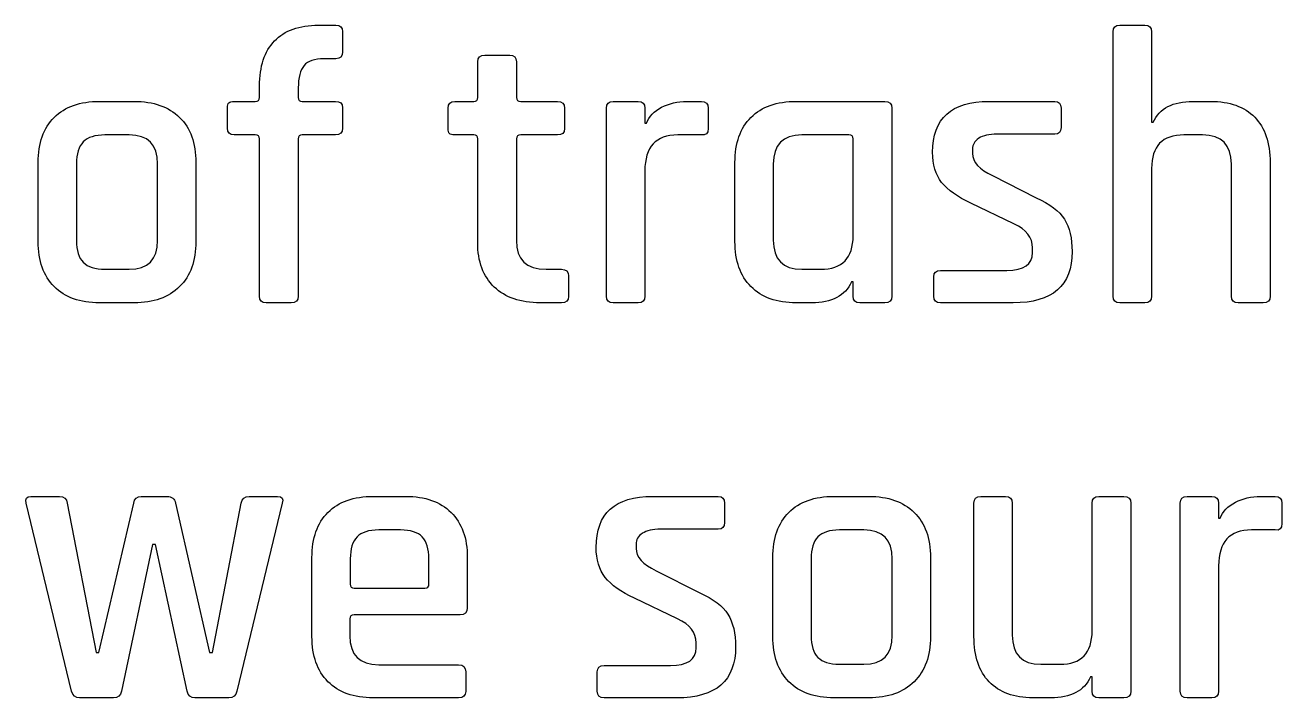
# Model space of a CAD drawing. Extents: x 23 to 195, y 64 to 143.
# Drawn here: x 158.65 to 173.23, y 64.46 to 72.27 of the extents above; entities that cross this region are included whole.
import ezdxf

# ---------------------------------------------------------------- set-up
doc = ezdxf.new("R2010")
doc.units = 0
doc.layers.add('Layer_1', color=7, linetype='CONTINUOUS')

msp = doc.modelspace()

# ---------------------------------------------------------------- linework, layer by layer
at = {"layer": 'Layer_1', "color": 7}
for points in [[(162.054283, 72.273061), (162.256072, 72.273061)], [(162.334388, 72.199683), (162.334388, 71.961206)], [(171.276882, 69.127059), (171.276882, 72.195168)], [(171.354845, 72.273132), (171.64377, 72.273132)], [(171.721734, 72.195168), (171.721734, 71.144948), (171.739726, 71.144948)], [(163.984894, 71.924552), (164.274172, 71.924552)], [(162.256072, 71.883242), (162.118841, 71.883242)], [(163.902344, 71.433838), (163.902344, 71.846588)], [(164.351783, 71.846588), (164.351783, 71.433838)], [(161.371305, 71.433803), (161.371305, 71.5668)], [(161.820744, 71.543869), (161.820744, 71.433803)], [(159.513824, 71.387977), (159.917402, 71.387977)], [(160.99983, 71.076086), (160.99983, 71.314564)], [(161.077794, 71.387942), (161.320858, 71.387942)], [(161.866605, 71.387942), (162.251838, 71.387942)], [(162.334388, 71.314564), (162.334388, 71.076086)], [(163.558386, 71.071535), (163.558386, 71.310013)], [(163.63635, 71.387977), (163.856483, 71.387977)], [(164.40223, 71.387977), (164.828739, 71.387977)], [(164.911289, 71.310013), (164.911289, 71.071535)], [(165.397487, 69.127059), (165.397487, 71.310048)], [(165.475451, 71.388012), (165.764376, 71.388012)], [(165.84234, 71.310048), (165.84234, 71.135776), (165.860332, 71.135776)], [(166.328468, 71.388012), (166.498154, 71.388012)], [(166.576118, 71.310048), (166.576118, 71.071571)], [(167.598573, 71.387977), (168.625862, 71.387977)], [(168.70806, 71.310013), (168.70806, 69.127024)], [(169.83649, 71.388012), (170.597784, 71.388012)], [(170.671162, 71.310048), (170.671162, 71.085329)], [(172.203276, 71.388012), (172.404712, 71.388012)], [(159.857782, 70.998158), (159.57803, 70.998158)], [(161.320858, 70.998122), (161.077794, 70.998122)], [(161.371305, 69.126989), (161.371305, 70.952261)], [(161.820744, 70.952261), (161.820744, 69.126989)], [(162.251838, 70.998122), (161.866605, 70.998122)], [(163.856483, 70.998158), (163.63635, 70.998158)], [(163.902344, 69.750735), (163.902344, 70.952296)], [(164.351783, 70.952296), (164.351783, 69.773666)], [(164.828739, 70.998158), (164.40223, 70.998158)], [(166.498154, 70.998193), (166.222987, 70.998193)], [(168.208173, 70.998158), (167.662779, 70.998158)], [(168.258973, 69.828699), (168.258973, 70.952296)], [(170.597784, 71.007365), (169.928565, 71.007365)], [(172.31299, 70.998193), (172.097795, 70.998193)], [(169.643873, 70.833093), (169.643873, 70.782646)], [(158.80333, 69.759908), (158.80333, 70.67713)], [(159.24783, 70.663371), (159.24783, 69.773666)], [(160.187982, 69.773666), (160.187982, 70.663371)], [(160.632835, 70.67713), (160.632835, 69.759908)], [(165.84234, 70.580857), (165.84234, 69.127059)], [(166.887726, 69.759908), (166.887726, 70.67713)], [(167.332579, 70.658785), (167.332579, 69.778252)], [(171.721734, 70.608373), (171.721734, 69.127059)], [(172.648129, 69.127059), (172.648129, 70.658821)], [(173.097568, 70.677165), (173.097568, 69.127059)], [(169.877765, 70.525823), (170.38259, 70.269001)], [(170.125415, 69.966318), (169.625529, 70.204796)], [(170.341315, 69.631532), (170.341315, 69.686565)], [(159.57803, 69.43888), (159.857782, 69.43888)], [(164.695742, 69.43888), (164.874953, 69.43888)], [(167.662779, 69.43888), (167.882912, 69.43888)], [(169.272398, 69.425157), (170.042865, 69.425157)], [(164.95715, 69.360916), (164.95715, 69.122438)], [(168.258973, 69.127024), (168.258973, 69.292124), (168.240629, 69.292124)], [(169.194787, 69.127059), (169.194787, 69.351779)], [(159.917402, 69.04906), (159.513824, 69.04906)], [(161.738194, 69.049025), (161.448916, 69.049025)], [(164.874953, 69.04906), (164.627303, 69.04906)], [(165.764376, 69.049096), (165.475451, 69.049096)], [(167.777432, 69.04906), (167.598573, 69.04906)], [(168.625862, 69.04906), (168.336937, 69.04906)], [(170.116243, 69.049096), (169.272398, 69.049096)], [(171.64377, 69.049096), (171.354845, 69.049096)], [(173.015018, 69.049096), (172.72574, 69.049096)], [(158.718381, 66.801901), (159.048933, 66.801901)], [(159.997906, 66.801901), (160.300942, 66.801901)], [(161.250267, 66.801901), (161.580467, 66.801901)], [(162.690306, 66.801795), (163.066014, 66.801795)], [(165.932475, 66.801901), (166.693769, 66.801901)], [(168.037676, 66.801866), (168.441254, 66.801866)], [(169.738912, 66.801901), (170.028189, 66.801901)], [(171.110512, 66.801901), (171.399084, 66.801901)], [(172.133108, 66.801901), (172.422033, 66.801901)], [(172.986125, 66.801901), (173.155811, 66.801901)], [(159.19075, 64.540948), (158.6637, 66.723937)], [(159.140656, 66.723937), (159.475442, 64.990387), (159.507545, 64.990387), (159.91077, 66.723937)], [(160.396897, 66.723937), (160.791303, 64.990387), (160.823758, 64.990387), (161.158192, 66.723937)], [(161.6355, 66.723937), (161.108097, 64.540948)], [(166.767147, 66.723937), (166.767147, 66.499218)], [(169.6613, 65.173832), (169.6613, 66.723937)], [(170.1058, 66.723937), (170.1058, 65.192176)], [(171.032195, 65.242623), (171.032195, 66.723937)], [(171.481987, 66.723937), (171.481987, 64.540948)], [(172.055145, 64.540948), (172.055145, 66.723937)], [(172.499997, 66.723937), (172.499997, 66.549665), (172.517989, 66.549665)], [(173.233775, 66.723937), (173.233775, 66.485459)], [(163.006747, 66.411976), (162.754511, 66.411976)], [(166.693769, 66.421254), (166.02455, 66.421254)], [(168.381634, 66.412046), (168.101882, 66.412046)], [(173.155811, 66.412082), (172.880645, 66.412082)], [(160.530247, 64.540948), (160.163358, 66.242396), (160.130903, 66.242396), (159.768953, 64.540948)], [(165.739858, 66.246982), (165.739858, 66.196534)], [(161.979458, 65.173726), (161.979458, 66.090948)], [(162.424311, 66.07719), (162.424311, 65.783679)], [(163.336947, 65.783679), (163.336947, 66.07719)], [(163.7818, 66.090948), (163.7818, 65.508512)], [(167.327182, 65.173796), (167.327182, 66.091019)], [(167.771682, 66.07726), (167.771682, 65.187555)], [(168.711834, 65.187555), (168.711834, 66.07726)], [(169.156687, 66.091019), (169.156687, 65.173796)], [(165.97375, 65.939712), (166.478575, 65.68289)], [(172.499997, 65.994746), (172.499997, 64.540948)], [(162.470172, 65.737818), (163.291086, 65.737818)], [(166.2214, 65.380207), (165.721513, 65.618684)], [(162.419372, 65.380101), (162.419372, 65.182898)], [(163.69925, 65.425962), (162.470172, 65.425962)], [(166.4373, 65.045421), (166.4373, 65.100454)], [(162.754511, 64.848112), (163.680906, 64.848112)], [(163.763456, 64.765562), (163.763456, 64.536256)], [(165.290772, 64.540948), (165.290772, 64.765668)], [(165.368383, 64.839046), (166.13885, 64.839046)], [(168.101882, 64.852769), (168.381634, 64.852769)], [(170.436353, 64.852804), (170.656487, 64.852804)], [(171.032195, 64.540948), (171.032195, 64.706048), (171.01385, 64.706048)], [(159.677231, 64.462984), (159.282825, 64.462984)], [(161.016375, 64.462984), (160.62197, 64.462984)], [(163.680906, 64.462879), (162.690306, 64.462879)], [(166.212227, 64.462984), (165.368383, 64.462984)], [(168.441254, 64.462949), (168.037676, 64.462949)], [(170.551006, 64.462984), (170.344631, 64.462984)], [(171.399084, 64.462984), (171.110512, 64.462984)], [(172.422033, 64.462984), (172.133108, 64.462984)]]:
    msp.add_lwpolyline(points, dxfattribs=at)
for points in [[(161.545577, 72.089617), (161.661641, 72.211678), (161.831327, 72.273061), (162.054283, 72.273061)], [(162.256072, 72.273061), (162.308283, 72.273061), (162.334388, 72.248367), (162.334388, 72.199683)], [(171.276882, 72.195168), (171.276882, 72.247026), (171.302634, 72.273132), (171.354845, 72.273132)], [(171.64377, 72.273132), (171.695276, 72.273132), (171.721734, 72.247026), (171.721734, 72.195168)], [(161.371305, 71.5668), (161.371305, 71.792931), (161.42916, 71.967556), (161.545577, 72.089617)], [(162.334388, 71.961206), (162.334388, 71.909347), (162.308283, 71.883242), (162.256072, 71.883242)], [(163.902344, 71.846588), (163.902344, 71.898446), (163.929861, 71.924552), (163.984894, 71.924552)], [(164.274172, 71.924552), (164.32603, 71.924552), (164.351783, 71.898446), (164.351783, 71.846588)], [(161.887419, 71.803161), (161.842969, 71.749539), (161.820744, 71.663108), (161.820744, 71.543869)], [(162.118841, 71.883242), (162.008422, 71.883242), (161.931516, 71.856431), (161.887419, 71.803161)], [(158.988891, 71.202416), (159.112716, 71.326241), (159.287693, 71.387977), (159.513824, 71.387977)], [(159.917402, 71.387977), (160.14071, 71.387977), (160.315688, 71.326241), (160.442688, 71.202416)], [(160.99983, 71.314564), (160.99983, 71.342081), (161.005122, 71.361131), (161.015705, 71.372067)], [(161.015705, 71.372067), (161.026288, 71.38265), (161.047102, 71.387942), (161.077794, 71.387942)], [(161.320858, 71.387942), (161.354372, 71.387942), (161.371305, 71.403111), (161.371305, 71.433803)], [(161.820744, 71.433803), (161.820744, 71.403111), (161.835913, 71.387942), (161.866605, 71.387942)], [(162.251838, 71.387942), (162.306872, 71.387942), (162.334388, 71.3636), (162.334388, 71.314564)], [(163.558386, 71.310013), (163.558386, 71.361871), (163.584492, 71.387977), (163.63635, 71.387977)], [(163.856483, 71.387977), (163.887175, 71.387977), (163.902344, 71.403146), (163.902344, 71.433838)], [(164.351783, 71.433838), (164.351783, 71.403146), (164.368717, 71.387977), (164.40223, 71.387977)], [(164.828739, 71.387977), (164.883772, 71.387977), (164.911289, 71.361871), (164.911289, 71.310013)], [(165.397487, 71.310048), (165.397487, 71.361907), (165.42324, 71.388012), (165.475451, 71.388012)], [(165.764376, 71.388012), (165.815882, 71.388012), (165.84234, 71.361907), (165.84234, 71.310048)], [(165.860332, 71.135776), (165.891023, 71.211976), (165.949937, 71.273359), (166.037073, 71.319221)], [(166.037073, 71.319221), (166.124562, 71.365082), (166.221223, 71.388012), (166.328468, 71.388012)], [(166.498154, 71.388012), (166.550012, 71.388012), (166.576118, 71.361907), (166.576118, 71.310048)], [(167.07364, 71.202416), (167.197112, 71.326241), (167.37209, 71.387977), (167.598573, 71.387977)], [(168.625862, 71.387977), (168.680896, 71.387977), (168.70806, 71.361871), (168.70806, 71.310013)], [(169.181029, 70.796404), (169.181029, 71.190809), (169.399398, 71.388012), (169.83649, 71.388012)], [(170.597784, 71.388012), (170.64682, 71.388012), (170.671162, 71.361907), (170.671162, 71.310048)], [(171.739726, 71.144948), (171.813104, 71.306873), (171.96762, 71.388012), (172.203276, 71.388012)], [(172.404712, 71.388012), (172.62802, 71.388012), (172.799118, 71.326982), (172.918357, 71.204568)], [(158.80333, 70.67713), (158.80333, 70.90326), (158.865066, 71.078238), (158.988891, 71.202416)], [(160.442688, 71.202416), (160.569688, 71.078238), (160.632835, 70.90326), (160.632835, 70.67713)], [(166.887726, 70.67713), (166.887726, 70.90326), (166.949462, 71.078238), (167.07364, 71.202416)], [(172.918357, 71.204568), (173.037595, 71.082154), (173.097568, 70.906471), (173.097568, 70.677165)], [(161.077794, 70.998122), (161.025583, 70.998122), (160.99983, 71.024228), (160.99983, 71.076086)], [(162.334388, 71.076086), (162.334388, 71.024228), (162.306872, 70.998122), (162.251838, 70.998122)], [(163.574614, 71.014033), (163.563678, 71.024969), (163.558386, 71.044019), (163.558386, 71.071535)], [(164.911289, 71.071535), (164.911289, 71.022499), (164.883772, 70.998158), (164.828739, 70.998158)], [(166.576118, 71.071571), (166.576118, 71.013362), (166.550012, 70.989021), (166.498154, 70.998193)], [(170.671162, 71.085329), (170.671162, 71.033471), (170.64682, 71.007365), (170.597784, 71.007365)], [(159.325793, 70.917724), (159.273935, 70.864455), (159.24783, 70.779435), (159.24783, 70.663371)], [(159.57803, 70.998158), (159.461966, 70.998158), (159.378005, 70.971346), (159.325793, 70.917724)], [(160.187982, 70.663371), (160.187982, 70.88668), (160.077916, 70.998158), (159.857782, 70.998158)], [(161.371305, 70.952261), (161.371305, 70.982953), (161.354372, 70.998122), (161.320858, 70.998122)], [(161.866605, 70.998122), (161.835913, 70.998122), (161.820744, 70.982953), (161.820744, 70.952261)], [(163.63635, 70.998158), (163.606011, 70.998158), (163.585197, 71.003449), (163.574614, 71.014033)], [(163.902344, 70.952296), (163.902344, 70.982988), (163.887175, 70.998158), (163.856483, 70.998158)], [(164.40223, 70.998158), (164.368717, 70.998158), (164.351783, 70.982988), (164.351783, 70.952296)], [(166.222987, 70.998193), (165.968987, 70.998193), (165.84234, 70.858846), (165.84234, 70.580857)], [(167.662779, 70.998158), (167.442646, 70.998158), (167.332579, 70.884916), (167.332579, 70.658785)], [(168.258973, 70.952296), (168.258973, 70.982635), (168.24204, 70.998158), (168.208173, 70.998158)], [(169.717251, 70.959387), (169.668215, 70.927284), (169.643873, 70.884951), (169.643873, 70.833093)], [(169.928565, 71.007365), (169.83649, 71.007365), (169.766287, 70.991137), (169.717251, 70.959387)], [(172.097795, 70.998193), (171.84697, 70.998193), (171.721734, 70.868371), (171.721734, 70.608373)], [(172.648129, 70.658821), (172.648129, 70.884951), (172.536298, 70.998193), (172.31299, 70.998193)], [(169.286157, 70.447859), (169.215954, 70.536407), (169.181029, 70.652471), (169.181029, 70.796404)], [(169.643873, 70.782646), (169.643873, 70.684926), (169.72219, 70.599201), (169.877765, 70.525823)], [(169.625529, 70.204796), (169.469601, 70.278173), (169.356712, 70.358959), (169.286157, 70.447859)], [(170.38259, 70.269001), (170.54134, 70.198446), (170.650701, 70.11519), (170.71032, 70.019234)], [(170.71032, 70.019234), (170.76994, 69.922926), (170.799573, 69.798043), (170.799573, 69.64529)], [(170.341315, 69.686565), (170.341315, 69.808626), (170.269348, 69.902112), (170.125415, 69.966318)], [(158.988891, 69.237091), (158.865066, 69.362327), (158.80333, 69.536599), (158.80333, 69.759908)], [(159.24783, 69.773666), (159.24783, 69.657602), (159.273935, 69.572583), (159.325793, 69.519313)], [(159.857782, 69.43888), (160.077916, 69.43888), (160.187982, 69.550358), (160.187982, 69.773666)], [(160.632835, 69.759908), (160.632835, 69.536599), (160.569688, 69.362327), (160.442688, 69.237091)], [(164.095314, 69.232505), (163.96655, 69.354919), (163.902344, 69.52778), (163.902344, 69.750735)], [(164.351783, 69.773666), (164.351783, 69.550358), (164.466436, 69.43888), (164.695742, 69.43888)], [(167.07364, 69.237091), (166.949462, 69.362327), (166.887726, 69.536599), (166.887726, 69.759908)], [(167.332579, 69.778252), (167.332579, 69.551769), (167.442646, 69.43888), (167.662779, 69.43888)], [(167.882912, 69.43888), (168.133737, 69.43888), (168.258973, 69.568702), (168.258973, 69.828699)], [(170.042865, 69.425157), (170.241479, 69.425157), (170.341315, 69.493948), (170.341315, 69.631532)], [(170.799573, 69.64529), (170.799573, 69.247709), (170.572032, 69.049096), (170.116243, 69.049096)], [(159.325793, 69.519313), (159.378005, 69.465691), (159.461966, 69.43888), (159.57803, 69.43888)], [(164.874953, 69.43888), (164.929633, 69.43888), (164.95715, 69.412774), (164.95715, 69.360916)], [(169.194787, 69.351779), (169.194787, 69.400815), (169.22054, 69.425157), (169.272398, 69.425157)], [(168.240629, 69.292124), (168.167251, 69.130199), (168.012735, 69.04906), (167.777432, 69.04906)], [(159.513824, 69.04906), (159.287693, 69.04906), (159.112716, 69.111855), (158.988891, 69.237091)], [(160.442688, 69.237091), (160.315688, 69.111855), (160.14071, 69.04906), (159.917402, 69.04906)], [(161.448916, 69.049025), (161.397058, 69.049025), (161.371305, 69.075131), (161.371305, 69.126989)], [(161.820744, 69.126989), (161.820744, 69.075131), (161.793227, 69.049025), (161.738194, 69.049025)], [(164.627303, 69.04906), (164.400819, 69.04906), (164.223372, 69.110091), (164.095314, 69.232505)], [(164.95715, 69.122438), (164.95715, 69.073402), (164.929633, 69.04906), (164.874953, 69.04906)], [(165.475451, 69.049096), (165.42324, 69.049096), (165.397487, 69.075201), (165.397487, 69.127059)], [(165.84234, 69.127059), (165.84234, 69.075201), (165.815882, 69.049096), (165.764376, 69.049096)], [(167.598573, 69.04906), (167.37209, 69.04906), (167.197112, 69.111855), (167.07364, 69.237091)], [(168.336937, 69.04906), (168.284726, 69.04906), (168.258973, 69.075166), (168.258973, 69.127024)], [(168.70806, 69.127024), (168.70806, 69.075166), (168.680896, 69.04906), (168.625862, 69.04906)], [(169.272398, 69.049096), (169.22054, 69.049096), (169.194787, 69.075201), (169.194787, 69.127059)], [(171.354845, 69.049096), (171.302634, 69.049096), (171.276882, 69.075201), (171.276882, 69.127059)], [(171.721734, 69.127059), (171.721734, 69.075201), (171.695276, 69.049096), (171.64377, 69.049096)], [(172.72574, 69.049096), (172.673882, 69.049096), (172.648129, 69.075201), (172.648129, 69.127059)], [(173.097568, 69.127059), (173.097568, 69.075201), (173.070051, 69.049096), (173.015018, 69.049096)], [(158.6637, 66.723937), (158.651353, 66.775796), (158.669697, 66.801901), (158.718381, 66.801901)], [(159.048933, 66.801901), (159.103967, 66.801901), (159.134306, 66.775796), (159.140656, 66.723937)], [(159.91077, 66.723937), (159.919942, 66.775796), (159.949222, 66.801901), (159.997906, 66.801901)], [(160.300942, 66.801901), (160.3528, 66.801901), (160.384903, 66.775796), (160.396897, 66.723937)], [(161.158192, 66.723937), (161.167717, 66.775796), (161.198408, 66.801901), (161.250267, 66.801901)], [(161.580467, 66.801901), (161.632325, 66.801901), (161.65067, 66.775796), (161.6355, 66.723937)], [(162.165372, 66.616234), (162.288845, 66.740059), (162.463822, 66.801795), (162.690306, 66.801795)], [(163.066014, 66.801795), (163.292497, 66.801795), (163.468181, 66.740059), (163.59377, 66.616234)], [(165.277013, 66.210293), (165.277013, 66.604698), (165.495383, 66.801901), (165.932475, 66.801901)], [(166.693769, 66.801901), (166.742805, 66.801901), (166.767147, 66.775796), (166.767147, 66.723937)], [(167.512743, 66.616305), (167.636568, 66.74013), (167.811545, 66.801866), (168.037676, 66.801866)], [(168.441254, 66.801866), (168.664562, 66.801866), (168.83954, 66.74013), (168.96654, 66.616305)], [(169.6613, 66.723937), (169.6613, 66.775796), (169.687053, 66.801901), (169.738912, 66.801901)], [(170.028189, 66.801901), (170.080048, 66.801901), (170.1058, 66.775796), (170.1058, 66.723937)], [(171.032195, 66.723937), (171.032195, 66.775796), (171.0583, 66.801901), (171.110512, 66.801901)], [(171.399084, 66.801901), (171.45447, 66.801901), (171.481987, 66.775796), (171.481987, 66.723937)], [(172.055145, 66.723937), (172.055145, 66.775796), (172.080897, 66.801901), (172.133108, 66.801901)], [(172.422033, 66.801901), (172.473539, 66.801901), (172.499997, 66.775796), (172.499997, 66.723937)], [(172.694731, 66.733109), (172.78222, 66.778971), (172.878881, 66.801901), (172.986125, 66.801901)], [(173.155811, 66.801901), (173.20767, 66.801901), (173.233775, 66.775796), (173.233775, 66.723937)], [(172.517989, 66.549665), (172.548681, 66.625865), (172.607595, 66.687248), (172.694731, 66.733109)], [(161.979458, 66.090948), (161.979458, 66.317431), (162.041195, 66.492409), (162.165372, 66.616234)], [(163.59377, 66.616234), (163.719006, 66.492409), (163.7818, 66.317431), (163.7818, 66.090948)], [(166.767147, 66.499218), (166.767147, 66.447359), (166.742805, 66.421254), (166.693769, 66.421254)], [(167.327182, 66.091019), (167.327182, 66.317149), (167.388918, 66.492127), (167.512743, 66.616305)], [(168.96654, 66.616305), (169.09354, 66.492127), (169.156687, 66.317149), (169.156687, 66.091019)], [(162.754511, 66.411976), (162.638447, 66.411976), (162.554133, 66.385165), (162.502275, 66.331895)], [(163.258983, 66.331895), (163.207125, 66.385165), (163.123164, 66.411976), (163.006747, 66.411976)], [(165.813236, 66.373276), (165.7642, 66.341173), (165.739858, 66.29884), (165.739858, 66.246982)], [(166.02455, 66.421254), (165.932475, 66.421254), (165.862272, 66.405026), (165.813236, 66.373276)], [(168.101882, 66.412046), (167.985818, 66.412046), (167.901857, 66.385235), (167.849645, 66.331613)], [(168.711834, 66.07726), (168.711834, 66.300569), (168.601768, 66.412046), (168.381634, 66.412046)], [(172.880645, 66.412082), (172.626645, 66.412082), (172.499997, 66.272734), (172.499997, 65.994746)], [(173.233775, 66.485459), (173.233775, 66.427251), (173.20767, 66.402909), (173.155811, 66.412082)], [(162.502275, 66.331895), (162.450064, 66.278273), (162.424311, 66.193606), (162.424311, 66.07719)], [(163.336947, 66.07719), (163.336947, 66.193606), (163.310842, 66.278273), (163.258983, 66.331895)], [(165.382141, 65.861748), (165.311938, 65.950296), (165.277013, 66.066359), (165.277013, 66.210293)], [(167.849645, 66.331613), (167.797787, 66.278344), (167.771682, 66.193324), (167.771682, 66.07726)], [(165.739858, 66.196534), (165.739858, 66.098815), (165.818175, 66.01309), (165.97375, 65.939712)], [(162.424311, 65.783679), (162.424311, 65.752987), (162.439481, 65.737818), (162.470172, 65.737818)], [(163.291086, 65.737818), (163.321425, 65.737818), (163.336947, 65.752987), (163.336947, 65.783679)], [(165.721513, 65.618684), (165.565586, 65.692062), (165.452697, 65.772848), (165.382141, 65.861748)], [(166.478575, 65.68289), (166.637325, 65.612334), (166.746686, 65.529079), (166.806305, 65.433123)], [(163.7818, 65.508512), (163.7818, 65.453479), (163.754283, 65.425962), (163.69925, 65.425962)], [(162.470172, 65.425962), (162.436306, 65.425962), (162.419372, 65.410793), (162.419372, 65.380101)], [(166.4373, 65.100454), (166.4373, 65.222515), (166.365333, 65.316001), (166.2214, 65.380207)], [(166.806305, 65.433123), (166.865925, 65.336815), (166.895558, 65.211932), (166.895558, 65.059179)], [(167.771682, 65.187555), (167.771682, 65.071491), (167.797787, 64.986471), (167.849645, 64.933202)], [(168.381634, 64.852769), (168.601768, 64.852769), (168.711834, 64.964246), (168.711834, 65.187555)], [(170.1058, 65.192176), (170.1058, 64.965693), (170.21622, 64.852804), (170.436353, 64.852804)], [(170.656487, 64.852804), (170.906959, 64.852804), (171.032195, 64.982626), (171.032195, 65.242623)], [(162.165372, 64.650909), (162.041195, 64.776145), (161.979458, 64.95077), (161.979458, 65.173726)], [(162.419372, 65.182898), (162.419372, 64.95959), (162.531203, 64.848112), (162.754511, 64.848112)], [(166.13885, 64.839046), (166.337463, 64.839046), (166.4373, 64.907837), (166.4373, 65.045421)], [(166.895558, 65.059179), (166.895558, 64.661598), (166.668016, 64.462984), (166.212227, 64.462984)], [(167.512743, 64.65098), (167.388918, 64.776216), (167.327182, 64.950488), (167.327182, 65.173796)], [(169.156687, 65.173796), (169.156687, 64.950488), (169.09354, 64.776216), (168.96654, 64.65098)], [(169.838042, 64.648546), (169.720214, 64.772371), (169.6613, 64.947701), (169.6613, 65.173832)], [(167.849645, 64.933202), (167.901857, 64.87958), (167.985818, 64.852769), (168.101882, 64.852769)], [(163.680906, 64.848112), (163.735939, 64.848112), (163.763456, 64.820595), (163.763456, 64.765562)], [(165.290772, 64.765668), (165.290772, 64.814704), (165.316525, 64.839046), (165.368383, 64.839046)], [(162.690306, 64.462879), (162.463822, 64.462879), (162.288845, 64.525673), (162.165372, 64.650909)], [(168.037676, 64.462949), (167.811545, 64.462949), (167.636568, 64.525744), (167.512743, 64.65098)], [(168.96654, 64.65098), (168.83954, 64.525744), (168.664562, 64.462949), (168.441254, 64.462949)], [(170.344631, 64.462984), (170.124498, 64.462984), (169.955517, 64.524721), (169.838042, 64.648546)], [(171.01385, 64.706048), (170.940473, 64.543771), (170.786309, 64.462984), (170.551006, 64.462984)], [(159.282825, 64.462984), (159.236964, 64.462984), (159.206272, 64.48909), (159.19075, 64.540948)], [(159.768953, 64.540948), (159.759428, 64.48909), (159.728736, 64.462984), (159.677231, 64.462984)], [(160.62197, 64.462984), (160.572933, 64.462984), (160.542242, 64.48909), (160.530247, 64.540948)], [(161.108097, 64.540948), (161.098572, 64.48909), (161.067881, 64.462984), (161.016375, 64.462984)], [(163.763456, 64.536256), (163.763456, 64.487573), (163.735939, 64.462879), (163.680906, 64.462879)], [(165.368383, 64.462984), (165.316525, 64.462984), (165.290772, 64.48909), (165.290772, 64.540948)], [(171.110512, 64.462984), (171.0583, 64.462984), (171.032195, 64.48909), (171.032195, 64.540948)], [(171.481987, 64.540948), (171.481987, 64.48909), (171.45447, 64.462984), (171.399084, 64.462984)], [(172.133108, 64.462984), (172.080897, 64.462984), (172.055145, 64.48909), (172.055145, 64.540948)], [(172.499997, 64.540948), (172.499997, 64.48909), (172.473539, 64.462984), (172.422033, 64.462984)]]:
    msp.add_open_spline(points, degree=3, dxfattribs=at)

doc.saveas('drawing.dxf')
